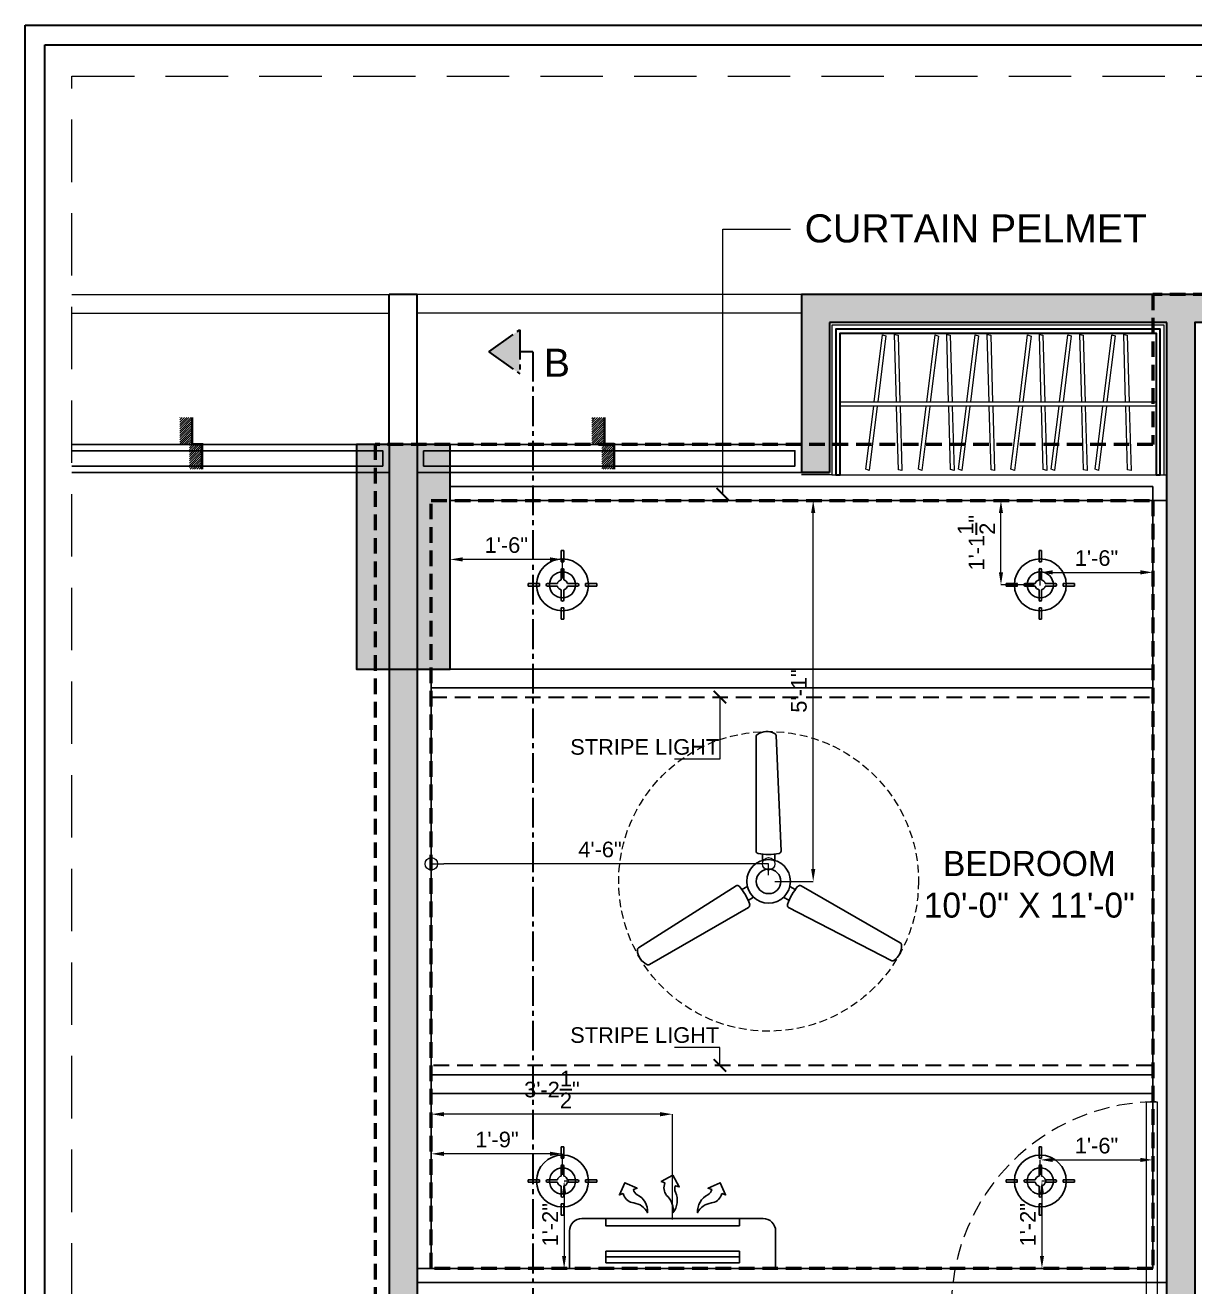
# Model space of a CAD drawing. Header units: inches. Extents: x 50354 to 53215, y -7830 to -6529.
# Drawn here: x 52225.8 to 52413, y -7434.1 to -7232 of the extents above; entities that cross this region are included whole.
import ezdxf

# ---------------------------------------------------------------- set-up
doc = ezdxf.new("R2010")
doc.units = ezdxf.units.IN
doc.header["$MEASUREMENT"] = 0
doc.header["$PDMODE"] = 2
for name, pattern in [('DASHED', [0.75, 0.5, -0.25]), ('HIDDEN', [0.375, 0.25, -0.125]), ('HIDDEN2', [0.1875, 0.125, -0.0625]), ('XR_1F_BASE PLAN$0$CENTER2', [28.575, 19.05, -3.175, 3.175, -3.175])]:
    doc.linetypes.add(name, pattern=pattern)
for name, color, linetype, lineweight in [('01_AR_furn', 32, 'Continuous', 9), ('DIM', 7, 'Continuous', 18), ('door', 251, 'Continuous', 9), ('FLOORING', 213, 'Continuous', 15), ('LVL.', 5, 'Continuous', 35), ('SK COLUMN', 7, 'Continuous', 30), ('wall', 7, 'Continuous', 30)]:
    doc.layers.add(name, color=color, linetype=linetype, lineweight=lineweight)
for name, color, linetype in [('A-ST-02 HATCH', 7, 'Continuous'), ('BEAM', 6, 'DASHED'), ('CEILING', 7, 'Continuous'), ('CILINNG', 3, 'Continuous'), ('ELE. TEXT', 7, 'Continuous'), ('ELETRICAL', 6, 'Continuous'), ('granite', 16, 'Continuous'), ('TEXT', 7, 'Continuous'), ('WINDOW', 5, 'Continuous')]:
    doc.layers.add(name, color=color, linetype=linetype)
doc.layers.add('FUNITURE', color=7, linetype='Continuous', lineweight=15, true_color=0x7d7673)
doc.styles.add('ARIAL', font='arial.ttf')
doc.styles.get("Standard").update_dxf_attribs({"font": 'ARLRDBD.TTF', "height": 3})
doc.dimstyles.new('dim01', dxfattribs={"dimtxt": 5.5, "dimasz": 4, "dimexe": 0, "dimexo": 1, "dimgap": 1, "dimtad": 1, "dimzin": 3, "dimdsep": 46, "dimlunit": 4, "dimtxsty": 'ARIAL', "dimblk": 'ARCHTICK', "dimcen": 4, "dimclrd": 250, "dimclre": 252, "dimclrt": 1, "dimadec": 0, "dimazin": 0, "dimtfac": 1, "dimtix": 1, "dimtmove": 2, "dimatfit": 3, "dimldrblk": 'ARCHTICK', "dimfxl": 1, "dimtolj": 1, "dimtzin": 0, "dimlwd": -1, "dimlwe": -1, "dimarcsym": 0})

# ---------------------------------------------------------------- blocks, each defined once
blk = doc.blocks.new('A$C8c215404')
at = {"layer": '01_AR_furn', "color": 250, "lineweight": 5}
for points in [[(-45.15, -11.02), (-43.82, -0.25), (-43.27, -0.43), (-44.58, -11.02)], [(-41.59, -11.06), (-41.9, -0.21), (-41.33, -0.32), (-41.03, -11.05)], [(-36.74, -11.04), (-35.41, -0.27), (-34.87, -0.45), (-36.18, -11.04)], [(-33.23, -11.03), (-33.54, -0.19), (-32.97, -0.29), (-32.67, -11.03)], [(-30.32, -11.02), (-28.99, -0.25), (-28.44, -0.43), (-29.75, -11.02)], [(-26.76, -11.06), (-27.07, -0.21), (-26.5, -0.32), (-26.19, -11.05)], [(-21.91, -11.04), (-20.58, -0.27), (-20.03, -0.45), (-21.34, -11.04)], [(-18.4, -11.03), (-18.71, -0.19), (-18.14, -0.29), (-17.84, -11.03)], [(-15.49, -11.02), (-14.16, -0.25), (-13.61, -0.43), (-14.92, -11.02)], [(-11.93, -11.06), (-12.24, -0.21), (-11.67, -0.32), (-11.36, -11.05)], [(-8.45, -11.02), (-7.12, -0.25), (-6.57, -0.43), (-7.88, -11.02)], [(-4.9, -11.06), (-5.2, -0.21), (-4.64, -0.32), (-4.33, -11.05)], [(-44.66, -11.71), (-45.94, -21.97), (-46.49, -21.78), (-45.23, -11.71)], [(-41.01, -11.75), (-40.71, -22), (-41.28, -21.89), (-41.57, -11.75)], [(-36.25, -11.73), (-37.53, -21.99), (-38.08, -21.8), (-36.82, -11.73)], [(-32.65, -11.72), (-32.35, -21.97), (-32.92, -21.86), (-33.22, -11.72)], [(-29.83, -11.71), (-31.11, -21.97), (-31.66, -21.78), (-30.39, -11.71)], [(-26.18, -11.75), (-25.88, -22), (-26.45, -21.89), (-26.74, -11.75)], [(-21.42, -11.73), (-22.7, -21.99), (-23.25, -21.8), (-21.99, -11.73)], [(-17.82, -11.72), (-17.52, -21.97), (-18.09, -21.86), (-18.38, -11.72)], [(-14.99, -11.71), (-16.28, -21.97), (-16.83, -21.78), (-15.56, -11.71)], [(-11.35, -11.75), (-11.05, -22), (-11.62, -21.89), (-11.91, -11.75)], [(-7.96, -11.71), (-9.24, -21.97), (-9.79, -21.78), (-8.53, -11.71)], [(-4.31, -11.75), (-4.02, -22), (-4.59, -21.89), (-4.88, -11.75)]]:
    blk.add_lwpolyline(points, dxfattribs=at)
at = {"layer": '01_AR_furn'}
blk.add_lwpolyline([(-50.62, -11.02), (0, -11.01), (0, -11.7), (-50.62, -11.71)], close=True, dxfattribs=at)
blk = doc.blocks.new('A$C429F5545')
at = {"layer": 'FLOORING', "ltscale": 20}
h = blk.add_hatch(dxfattribs=at)
h.set_pattern_fill('ANSI31', color=256)
h.set_pattern_definition([(45, (-31983.55618, 2830.83705), (-0.08838834765, 0.08838834765), [])])
h.paths.add_polyline_path([(2, 1.78), (0.01, 1.78), (0, 0.78), (1.99, 0.78), (1.99, 1)])
h.paths.add_polyline_path([(4.15, 1), (1.99, 1), (1.99, 0), (4.15, 0)])
at = {"layer": 'FLOORING', "ltscale": 20, "const_width": 0.2}
blk.add_lwpolyline([(0, 1.78), (1.99, 1.78), (1.99, 1), (4.15, 1)], dxfattribs=at)
blk = doc.blocks.new('A$C614923fe')
at = {"layer": 'door', "color": 252}
blk.add_lwpolyline([(-0.47, -0.46), (-2.22, -0.46), (-2.22, 33.44, 0.009223), (-0.47, 33.44)], format="xyb", close=True, dxfattribs=at)
at = {"layer": 'FUNITURE', "linetype": 'HIDDEN', "ltscale": 10}
blk.add_arc((-0.47, 0.47), 32.96, 90.434, 180, dxfattribs=at)
blk = doc.blocks.new('A$C0986755B')
for p, q in [((-3.21, 4.16), (-19.62, 12.7)), ((3.21, 4.16), (19.07, 13.32)), ((5.21, 0.7), (20.81, 10.64)), ((-5.21, 0.7), (-21.07, 9.86)), ((-2.39, 2.54), (-3.28, 3.05)), ((2.39, 2.54), (3.28, 3.05)), ((-3.39, 0.8), (-4.28, 1.32)), ((3.39, 0.8), (4.28, 1.32)), ((-1, -3.34), (-1, -4.36)), ((1, -3.34), (1, -4.36)), ((-2, -4.86), (-1.19, -23.34)), ((2, -4.86), (2, -23.18))]:
    blk.add_line(p, q)
at = {"linetype": 'HIDDEN2', "lineweight": 5, "ltscale": 10}
blk.add_circle((0, 0), 24, dxfattribs=at)
for radius in [3.49, 1.97]:
    blk.add_circle((0, 0), radius)
for centre, radius, start, end in [((-18.61, 10.43), 2.67, 122.7407, 184.0788), ((-19.82, 12.35), 0.4, 60, 126.1022), ((19.27, 12.97), 0.4, 53.8978, 120), ((18.34, 10.9), 2.67, 2.7407, 64.0788), ((-20.87, 10.2), 0.4, 173.8978, 240), ((20.61, 10.98), 0.4, 300, 6.1022), ((-3.41, 3.82), 0.4, 341.4807, 60), ((3.41, 3.82), 0.4, 120, 198.5193), ((-11.03, 6.37), 8.44, 318.5193, 341.4807), ((11.03, 6.37), 8.44, 198.5193, 221.4807), ((-5.01, 1.05), 0.4, 240, 318.5193), ((5.01, 1.05), 0.4, 221.4807, 300), ((-1.6, -4.86), 0.4, 101.4807, 180), ((0, -12.74), 8.44, 78.5193, 101.4807), ((1.6, -4.86), 0.4, 0, 78.5193), ((-0.79, -23.34), 0.4, 180, 246.1022), ((0.27, -21.33), 2.67, 242.7407, 304.0788), ((1.6, -23.18), 0.4, 293.8978, 0)]:
    blk.add_arc(centre, radius, start, end)
blk = doc.blocks.new('A$C5F573D35')
at = {"color": 1}
for p, q in [((-0.2, 5.48), (-0.2, 3.67)), ((0.2, 5.48), (0.2, 3.67)), ((-0.2, 2.41), (-0.2, 0.8)), ((0.2, 2.41), (0.2, 0.8)), ((-3.67, 0.2), (-5.48, 0.2)), ((-0.8, 0.2), (-2.41, 0.2)), ((2.41, 0.2), (0.8, 0.2)), ((5.48, 0.2), (3.67, 0.2)), ((-3.67, -0.2), (-5.48, -0.2)), ((-0.8, -0.2), (-2.41, -0.2)), ((-0.2, -0.8), (-0.2, -2.41)), ((0.2, -0.8), (0.2, -2.41)), ((2.41, -0.2), (0.8, -0.2)), ((5.48, -0.2), (3.67, -0.2)), ((-0.2, -3.67), (-0.2, -5.48)), ((0.2, -3.67), (0.2, -5.48))]:
    blk.add_line(p, q, dxfattribs=at)
for radius in [4.15, 2.09]:
    blk.add_circle((0, 0), radius, dxfattribs=at)
for centre, radius, start, end in [((0, 0), 5.48, 87.9033, 92.0967), ((0, 0), 3.68, 86.8732, 93.1268), ((0, 2.41), 0.201, 360, 180), ((0, 0), 5.48, 177.9033, 182.0967), ((0, 0), 3.68, 176.8732, 183.1268), ((-2.41, 0), 0.201, 90, 270), ((0, 0), 0.827, 104.0364, 165.9636), ((0, 0), 0.827, 14.0364, 75.9636), ((2.41, 0), 0.201, 270, 90), ((0, 0), 3.68, 356.8732, 3.1268), ((0, 0), 5.48, 357.9033, 2.0967), ((0, 0), 0.827, 194.0364, 255.9636), ((0, 0), 0.827, 284.0364, 345.9636), ((0, -2.41), 0.201, 180, 0), ((0, 0), 3.68, 266.8732, 273.1268), ((0, 0), 5.48, 267.9033, 272.0967)]:
    blk.add_arc(centre, radius, start, end, dxfattribs=at)
blk = doc.blocks.new('_Origin')
at = {"color": 0, "linetype": 'ByBlock', "lineweight": -2}
blk.add_line((0, 0), (-1, 0), dxfattribs=at)
blk.add_circle((0, 0), 0.5, dxfattribs=at)
blk = doc.blocks.new('*D799')
at = {"layer": 'Defpoints', "color": 0, "transparency": 16777216}
for p in [(52290.81, -7366.37), (52344.81, -7369.19), (52290.81, -7372.69)]:
    blk.add_point(p, dxfattribs=at)
at = {"layer": 'DIM', "color": 252, "transparency": 16777216}
for p, q in [((52290.81, -7371.69), (52290.81, -7366.37)), ((52344.81, -7368.19), (52344.81, -7366.37))]:
    blk.add_line(p, q, dxfattribs=at)
at = {"layer": 'DIM', "transparency": 16777216}
blk.add_line((52342.81, -7366.37), (52292.81, -7366.37), dxfattribs=at)
at = {"layer": 'DIM', "transparency": 16777216, "xscale": 2, "yscale": 2, "zscale": 2, "rotation": 180}
blk.add_blockref('_Origin', (52290.81, -7366.37), dxfattribs=at)
at = {"layer": 'DIM', "transparency": 16777216, "xscale": 2, "yscale": 2, "zscale": 2}
blk.add_blockref('_Origin', (52344.81, -7366.37), dxfattribs=at)
at = {"layer": 'DIM', "color": 1, "lineweight": 30, "transparency": 16777216, "insert": (52317.81, -7364.09), "char_height": 2.5, "attachment_point": 5, "style": 'ARIAL'}
blk.add_mtext('\\A1;4\'-6"', dxfattribs=at)
blk = doc.blocks.new('_ArchTick')
at = {"color": 0, "linetype": 'ByBlock', "const_width": 0.15}
blk.add_lwpolyline([(-0.5, -0.5), (0.5, 0.5)], dxfattribs=at)
blk = doc.blocks.new('*D800')
at = {"layer": 'Defpoints', "color": 0, "transparency": 16777216}
for p in [(52344.81, -7308.19), (52351.95, -7308.19), (52344.81, -7369.19)]:
    blk.add_point(p, dxfattribs=at)
at = {"layer": 'DIM', "color": 252, "transparency": 16777216}
for p, q in [((52345.81, -7308.19), (52351.95, -7308.19)), ((52345.81, -7369.19), (52351.95, -7369.19))]:
    blk.add_line(p, q, dxfattribs=at)
at = {"layer": 'DIM', "transparency": 16777216}
blk.add_line((52351.95, -7367.19), (52351.95, -7310.19), dxfattribs=at)
for points in [[(52351.61, -7310.19), (52352.28, -7310.19), (52351.95, -7308.19)], [(52351.61, -7367.19), (52352.28, -7367.19), (52351.95, -7369.19)]]:
    blk.add_solid(points, dxfattribs=at)
at = {"layer": 'DIM', "color": 1, "lineweight": 30, "transparency": 16777216, "insert": (52349.67, -7338.69), "char_height": 2.5, "attachment_point": 5, "rotation": 90, "style": 'ARIAL'}
blk.add_mtext('\\A1;5\'-1"', dxfattribs=at)
blk = doc.blocks.new('A$C714bed3f')
at = {"layer": 'ELETRICAL', "color": 5}
for p, q in [((5.79, 2.74), (27.21, 2.74)), ((5.79, 0.91), (5.79, 2.74)), ((27.21, 0.91), (27.21, 2.74)), ((5.79, 1.83), (27.21, 1.83)), ((5.79, 0.91), (27.21, 0.91))]:
    blk.add_line(p, q, dxfattribs=at)
at = {"layer": 'ELETRICAL', "color": 6}
for points in [[(15.28, 13.72), (14.68, 13.9), (16.54, 14.92), (17.57, 13.06), (16.96, 13.24, 0.193494), (16.96, 12.22, -0.295869), (16.54, 8.91, 0.253438), (15.73, 11.5, -0.276696), (15.19, 13.42)], [(8.59, 11.99), (8, 11.77), (8.87, 13.71), (10.81, 12.84), (10.22, 12.62, 0.193494), (10.84, 11.81, -0.295869), (12.5, 8.91, 0.253438), (10.29, 10.49, -0.276696), (8.7, 11.7)], [(24.41, 11.99), (25, 11.77), (24.13, 13.71), (22.19, 12.84), (22.78, 12.62, -0.193494), (22.16, 11.81, 0.295869), (20.5, 8.91, -0.253438), (22.71, 10.49, 0.276696), (24.3, 11.7)]]:
    blk.add_lwpolyline(points, format="xyb", close=True, dxfattribs=at)
at = {"layer": 'ELETRICAL', "color": 5}
blk.add_lwpolyline([(33, 6), (33, 0), (0, 0), (0, 6, -0.414214), (2, 8), (31, 8, -0.414214)], format="xyb", close=True, dxfattribs=at)
blk.add_lwpolyline([(5.79, 8), (5.79, 6.83), (27.21, 6.83), (27.21, 8)], close=True, dxfattribs=at)
blk = doc.blocks.new('WFEFEF')
at = {"layer": 'CEILING', "lineweight": 30, "ltscale": 5}
h = blk.add_hatch(color=5, dxfattribs=at)
h.dxf.hatch_style = 1
h.paths.add_polyline_path([(51697.76, -6630.75), (51692.83, -6627.21), (51697.76, -6627.21)])
h.paths.add_polyline_path([(51697.76, -6627.21), (51692.83, -6627.21), (51697.76, -6623.68)])
h = blk.add_hatch(color=5, dxfattribs=at)
h.dxf.hatch_style = 1
h.paths.add_polyline_path([(51697.76, -6784.01), (51692.83, -6787.54), (51697.76, -6787.54)])
h.paths.add_polyline_path([(51697.76, -6787.54), (51692.83, -6787.54), (51697.76, -6791.08)])
at = {"layer": 'CEILING', "color": 5, "linetype": 'XR_1F_BASE PLAN$0$CENTER2', "lineweight": 30, "ltscale": 0.25}
blk.add_line((51699.83, -6627.21), (51697.76, -6627.21), dxfattribs=at)
for points in [[(51692.83, -6627.21), (51697.76, -6623.68)], [(51697.76, -6623.68), (51697.76, -6630.75)], [(51699.83, -6627.21), (51699.83, -6787.54), (51692.83, -6787.54)], [(51692.83, -6627.21), (51697.76, -6630.75)], [(51692.83, -6787.54), (51697.76, -6784.01)], [(51697.76, -6791.08), (51697.76, -6784.01)], [(51692.83, -6787.54), (51697.76, -6791.08)]]:
    blk.add_lwpolyline(points, dxfattribs=at)
blk = doc.blocks.new('*D820')
at = {"layer": 'Defpoints', "color": 0, "transparency": 16777216}
for p in [(52311.81, -7417.19), (52311.81, -7431.19), (52312.07, -7431.19)]:
    blk.add_point(p, dxfattribs=at)
at = {"layer": 'DIM', "color": 252, "transparency": 16777216}
for p, q in [((52312.81, -7417.19), (52312.07, -7417.19)), ((52312.81, -7431.19), (52312.07, -7431.19))]:
    blk.add_line(p, q, dxfattribs=at)
at = {"layer": 'DIM', "transparency": 16777216}
blk.add_line((52312.07, -7419.19), (52312.07, -7429.19), dxfattribs=at)
for points in [[(52311.74, -7419.19), (52312.4, -7419.19), (52312.07, -7417.19)], [(52311.74, -7429.19), (52312.4, -7429.19), (52312.07, -7431.19)]]:
    blk.add_solid(points, dxfattribs=at)
at = {"layer": 'DIM', "color": 1, "lineweight": 30, "transparency": 16777216, "insert": (52309.82, -7424.19), "char_height": 2.5, "attachment_point": 5, "rotation": 90, "style": 'ARIAL'}
blk.add_mtext('\\A1;1\'-2"', dxfattribs=at)
blk = doc.blocks.new('*D821')
at = {"layer": 'Defpoints', "color": 0, "transparency": 16777216}
for p in [(52290.81, -7412.83), (52290.81, -7417.19), (52311.81, -7417.19)]:
    blk.add_point(p, dxfattribs=at)
at = {"layer": 'DIM', "color": 252, "transparency": 16777216}
for p, q in [((52290.81, -7416.19), (52290.81, -7412.83)), ((52311.81, -7416.19), (52311.81, -7412.83))]:
    blk.add_line(p, q, dxfattribs=at)
at = {"layer": 'DIM', "transparency": 16777216}
blk.add_line((52309.81, -7412.83), (52292.81, -7412.83), dxfattribs=at)
for points in [[(52292.81, -7412.49), (52292.81, -7413.16), (52290.81, -7412.83)], [(52309.81, -7412.49), (52309.81, -7413.16), (52311.81, -7412.83)]]:
    blk.add_solid(points, dxfattribs=at)
at = {"layer": 'DIM', "color": 1, "lineweight": 30, "transparency": 16777216, "insert": (52301.31, -7410.55), "char_height": 2.5, "attachment_point": 5, "style": 'ARIAL'}
blk.add_mtext('\\A1;1\'-9"', dxfattribs=at)
blk = doc.blocks.new('*D822')
at = {"layer": 'Defpoints', "color": 0, "transparency": 16777216}
for p in [(52388.31, -7417.19), (52388.31, -7431.19), (52388.57, -7431.19)]:
    blk.add_point(p, dxfattribs=at)
at = {"layer": 'DIM', "color": 252, "transparency": 16777216}
for p, q in [((52389.31, -7417.19), (52388.57, -7417.19)), ((52389.31, -7431.19), (52388.57, -7431.19))]:
    blk.add_line(p, q, dxfattribs=at)
at = {"layer": 'DIM', "transparency": 16777216}
blk.add_line((52388.57, -7419.19), (52388.57, -7429.19), dxfattribs=at)
for points in [[(52388.24, -7419.19), (52388.9, -7419.19), (52388.57, -7417.19)], [(52388.24, -7429.19), (52388.9, -7429.19), (52388.57, -7431.19)]]:
    blk.add_solid(points, dxfattribs=at)
at = {"layer": 'DIM', "color": 1, "lineweight": 30, "transparency": 16777216, "insert": (52386.32, -7424.19), "char_height": 2.5, "attachment_point": 5, "rotation": 90, "style": 'ARIAL'}
blk.add_mtext('\\A1;1\'-2"', dxfattribs=at)
blk = doc.blocks.new('*D823')
at = {"layer": 'Defpoints', "color": 0, "transparency": 16777216}
for p in [(52406.31, -7413.8), (52388.31, -7417.19), (52406.31, -7416.92)]:
    blk.add_point(p, dxfattribs=at)
at = {"layer": 'DIM', "color": 252, "transparency": 16777216}
for p, q in [((52388.31, -7416.19), (52388.31, -7413.8)), ((52406.31, -7415.92), (52406.31, -7413.8))]:
    blk.add_line(p, q, dxfattribs=at)
at = {"layer": 'DIM', "transparency": 16777216}
blk.add_line((52390.31, -7413.8), (52404.31, -7413.8), dxfattribs=at)
for points in [[(52390.31, -7413.47), (52390.31, -7414.14), (52388.31, -7413.8)], [(52404.31, -7413.47), (52404.31, -7414.14), (52406.31, -7413.8)]]:
    blk.add_solid(points, dxfattribs=at)
at = {"layer": 'DIM', "color": 1, "lineweight": 30, "transparency": 16777216, "insert": (52397.31, -7411.53), "char_height": 2.5, "attachment_point": 5, "style": 'ARIAL'}
blk.add_mtext('\\A1;1\'-6"', dxfattribs=at)
blk = doc.blocks.new('*D824')
at = {"layer": 'Defpoints', "color": 0, "transparency": 16777216}
for p in [(52406.31, -7319.69), (52388.31, -7322.81), (52406.31, -7322.81)]:
    blk.add_point(p, dxfattribs=at)
at = {"layer": 'DIM', "color": 252, "transparency": 16777216}
for p, q in [((52388.31, -7321.81), (52388.31, -7319.69)), ((52406.31, -7321.81), (52406.31, -7319.69))]:
    blk.add_line(p, q, dxfattribs=at)
at = {"layer": 'DIM', "transparency": 16777216}
blk.add_line((52390.31, -7319.69), (52404.31, -7319.69), dxfattribs=at)
for points in [[(52390.31, -7319.35), (52390.31, -7320.02), (52388.31, -7319.69)], [(52404.31, -7319.35), (52404.31, -7320.02), (52406.31, -7319.69)]]:
    blk.add_solid(points, dxfattribs=at)
at = {"layer": 'DIM', "color": 1, "lineweight": 30, "transparency": 16777216, "insert": (52397.31, -7317.41), "char_height": 2.5, "attachment_point": 5, "style": 'ARIAL'}
blk.add_mtext('\\A1;1\'-6"', dxfattribs=at)
blk = doc.blocks.new('*D825')
at = {"layer": 'Defpoints', "color": 0, "transparency": 16777216}
for p in [(52293.81, -7317.61), (52293.81, -7321.69), (52311.81, -7321.69)]:
    blk.add_point(p, dxfattribs=at)
at = {"layer": 'DIM', "color": 252, "transparency": 16777216}
for p, q in [((52293.81, -7320.69), (52293.81, -7317.61)), ((52311.81, -7320.69), (52311.81, -7317.61))]:
    blk.add_line(p, q, dxfattribs=at)
at = {"layer": 'DIM', "transparency": 16777216}
blk.add_line((52309.81, -7317.61), (52295.81, -7317.61), dxfattribs=at)
for points in [[(52295.81, -7317.28), (52295.81, -7317.94), (52293.81, -7317.61)], [(52309.81, -7317.28), (52309.81, -7317.94), (52311.81, -7317.61)]]:
    blk.add_solid(points, dxfattribs=at)
at = {"layer": 'DIM', "color": 1, "lineweight": 30, "transparency": 16777216, "insert": (52302.81, -7315.33), "char_height": 2.5, "attachment_point": 5, "style": 'ARIAL'}
blk.add_mtext('\\A1;1\'-6"', dxfattribs=at)
blk = doc.blocks.new('*D826')
at = {"layer": 'Defpoints', "color": 0, "transparency": 16777216}
for p in [(52382.01, -7308.19), (52388.31, -7308.19), (52388.31, -7321.69)]:
    blk.add_point(p, dxfattribs=at)
at = {"layer": 'DIM', "color": 252, "transparency": 16777216}
for p, q in [((52387.31, -7308.19), (52382.01, -7308.19)), ((52387.31, -7321.69), (52382.01, -7321.69))]:
    blk.add_line(p, q, dxfattribs=at)
at = {"layer": 'DIM', "transparency": 16777216}
blk.add_line((52382.01, -7319.69), (52382.01, -7310.19), dxfattribs=at)
for points in [[(52381.68, -7310.19), (52382.34, -7310.19), (52382.01, -7308.19)], [(52381.68, -7319.69), (52382.34, -7319.69), (52382.01, -7321.69)]]:
    blk.add_solid(points, dxfattribs=at)
at = {"layer": 'DIM', "color": 1, "lineweight": 30, "transparency": 16777216, "insert": (52378.08, -7314.94), "char_height": 2.5, "attachment_point": 5, "rotation": 90, "style": 'ARIAL'}
blk.add_mtext('\\A1;1\'-1{\\H1x;\\S1/2;}"', dxfattribs=at)
blk = doc.blocks.new('*D827')
at = {"layer": 'Defpoints', "color": 0, "transparency": 16777216}
for p in [(52290.81, -7406.48), (52290.81, -7424.36), (52329.43, -7424.36)]:
    blk.add_point(p, dxfattribs=at)
at = {"layer": 'DIM', "color": 252, "transparency": 16777216}
for p, q in [((52290.81, -7423.36), (52290.81, -7406.48)), ((52329.43, -7423.36), (52329.43, -7406.48))]:
    blk.add_line(p, q, dxfattribs=at)
at = {"layer": 'DIM', "transparency": 16777216}
blk.add_line((52327.43, -7406.48), (52292.81, -7406.48), dxfattribs=at)
for points in [[(52292.81, -7406.15), (52292.81, -7406.82), (52290.81, -7406.48)], [(52327.43, -7406.15), (52327.43, -7406.82), (52329.43, -7406.48)]]:
    blk.add_solid(points, dxfattribs=at)
at = {"layer": 'DIM', "color": 1, "lineweight": 30, "transparency": 16777216, "insert": (52310.12, -7402.53), "char_height": 2.5, "attachment_point": 5, "style": 'ARIAL'}
blk.add_mtext('\\A1;3\'-2{\\H1x;\\S1/2;}"', dxfattribs=at)

msp = doc.modelspace()

# ---------------------------------------------------------------- hatches: boundary and pattern name
at = {"layer": 'A-ST-02 HATCH', "ltscale": 5, "transparency": 33554534}
h = msp.add_hatch(color=256, dxfattribs=at)
h.dxf.hatch_style = 1
h.paths.add_polyline_path([(52413.05591, -7279.68522), (52467.05591, -7279.68522), (52467.05591, -7303.68522), (52471.55591, -7303.68522), (52471.55591, -7275.18522), (52350.05591, -7275.18522), (52350.05591, -7303.68522), (52354.55591, -7303.68522), (52354.55591, -7279.68522), (52408.55591, -7279.68522), (52408.55591, -7440.18522), (52413.05591, -7440.18522)])
h.paths.add_polyline_path([(52616.05591, -7596.68522), (52611.55591, -7596.68522), (52611.55591, -7727.18522), (52461.55591, -7727.18522), (52461.55591, -7736.18522), (52616.05591, -7736.18522)])
h.paths.add_polyline_path([(52419.55591, -7596.68522), (52415.05591, -7596.68522), (52415.05591, -7736.18522), (52419.55591, -7736.18522)])
h.paths.add_polyline_path([(52415.05591, -7649.18522), (52391.05591, -7649.18522), (52391.05591, -7653.68522), (52415.05591, -7653.68522)])
h.paths.add_polyline_path([(52415.05591, -7731.68522), (52391.05591, -7731.68522), (52391.05591, -7736.18522), (52415.05591, -7736.18522)])
h.paths.add_polyline_path([(52335.05591, -7574.68522), (52330.55591, -7574.68522), (52330.55591, -7601.18522), (52385.05591, -7601.18522), (52385.05591, -7596.68522), (52335.05591, -7596.68522)])
h.paths.add_polyline_path([(52496.05591, -7492.68522), (52537.55591, -7492.68522), (52537.55591, -7476.18522), (52533.05591, -7476.18522), (52533.05591, -7488.18522), (52453.55591, -7488.18522), (52453.55591, -7470.18522), (52449.05591, -7470.18522), (52449.05591, -7492.68522), (52491.55591, -7492.68522), (52491.55591, -7601.18522), (52496.05591, -7601.18522)])
h.paths.add_polyline_path([(52372.55591, -7435.68522), (52368.05591, -7435.68522), (52368.05591, -7488.18522), (52321.55591, -7488.18522), (52321.55591, -7492.68522), (52330.55591, -7492.68522), (52330.55591, -7517.08522), (52335.05591, -7517.08522), (52335.05591, -7492.68522), (52372.55591, -7492.68522)])
h.paths.add_polyline_path([(52338.05591, -7435.68522), (52288.55591, -7435.68522), (52288.55591, -7299.18522), (52284.05591, -7299.18522), (52284.05591, -7435.68522), (52234.55591, -7435.68522), (52234.55591, -7440.18522), (52284.05591, -7440.18522), (52284.05591, -7488.18522), (52275.05591, -7488.18522), (52275.05591, -7492.68522), (52297.55591, -7492.68522), (52297.55591, -7488.18522), (52288.55591, -7488.18522), (52288.55591, -7440.18522), (52338.05591, -7440.18522)])
h.paths.add_polyline_path([(52537.55591, -7299.18522), (52533.05591, -7299.18522), (52533.05591, -7435.68522), (52449.05591, -7435.68522), (52449.05591, -7440.18522), (52533.05591, -7440.18522), (52533.05591, -7452.18522), (52537.55591, -7452.18522), (52537.55591, -7440.18522)])
at = {"layer": 'SK COLUMN', "lineweight": 30}
h = msp.add_hatch(color=1, dxfattribs=at)
h.dxf.hatch_style = 1
h.paths.add_polyline_path([(52278.80591, -7335.18522), (52293.80591, -7335.18522), (52293.80591, -7299.18522), (52278.80591, -7299.18522)])

# ---------------------------------------------------------------- linework, layer by layer
at = {"layer": 'BEAM', "color": 240, "lineweight": 53, "ltscale": 5, "true_color": 0xed1f24}
msp.add_lwpolyline([(52265.30591, -7492.68522), (52330.55591, -7492.68522), (52330.55591, -7601.18522), (52415.05591, -7601.18522), (52415.05591, -7736.18522), (52616.05591, -7736.18522), (52616.05591, -7593.68522), (52496.05591, -7593.68522), (52496.05591, -7492.68522), (52537.55591, -7492.68522), (52537.55591, -7299.18522), (52415.30591, -7299.18522), (52415.30591, -7275.18522), (52406.30591, -7275.18522), (52406.30591, -7299.18522), (52281.80591, -7299.18522), (52281.80591, -7483.68522), (52265.30591, -7483.68522)], dxfattribs=at)
msp.add_lwpolyline([(52406.30591, -7308.18522), (52406.30591, -7431.18522), (52290.80591, -7431.18522), (52290.80591, -7308.18522)], close=True, dxfattribs=at)
at = {"layer": 'CEILING', "ltscale": 5}
msp.add_line((52365.97092, -7431.18522), (52290.80591, -7431.18522), dxfattribs=at)
for points in [[(52406.30591, -7305.93522), (52293.80591, -7305.93522), (52293.80591, -7308.18522), (52406.30591, -7308.18522), (52406.30591, -7305.93522)], [(52290.80591, -7431.18522), (52290.80591, -7335.18522), (52293.80591, -7335.18522), (52293.80591, -7308.18522), (52406.30591, -7308.18522), (52406.30591, -7431.18522)]]:
    msp.add_lwpolyline(points, close=True, dxfattribs=at)
for points in [[(52288.55591, -7433.43522), (52408.55591, -7433.43522), (52408.55591, -7308.18522), (52406.30591, -7308.18522)], [(52293.80591, -7335.18522), (52406.30591, -7335.18522)], [(52290.80591, -7338.18522), (52406.30591, -7338.18522)], [(52406.18091, -7400.18522), (52290.68091, -7400.18522)], [(52406.18091, -7403.18522), (52290.93091, -7403.18522)], [(52290.80591, -7431.18522), (52288.55591, -7431.18522)]]:
    msp.add_lwpolyline(points, dxfattribs=at)
at = {"layer": 'CILINNG', "color": 2, "linetype": 'HIDDEN', "lineweight": 30, "ltscale": 10}
for points in [[(52290.80591, -7339.68522), (52406.30591, -7339.68522)], [(52406.18091, -7398.68522), (52290.68091, -7398.68522)]]:
    msp.add_lwpolyline(points, dxfattribs=at)
at = {"layer": 'FUNITURE', "color": 0, "linetype": 'DASHED', "ltscale": 20}
msp.add_lwpolyline([(52628.82942, -7767.15601), (52233.26799, -7767.15601), (52233.26799, -7240.21791), (52628.82942, -7240.21791)], close=True, dxfattribs=at)
at = {"layer": 'FUNITURE', "ltscale": 20}
for points in [[(52408.15591, -7304.08522), (52408.15591, -7280.08522), (52354.95591, -7280.08522), (52354.95591, -7304.08522), (52350.05591, -7304.08522)], [(52354.95591, -7304.08522), (52408.55591, -7304.08522)]]:
    msp.add_lwpolyline(points, dxfattribs=at)
at = {"layer": 'granite', "lineweight": 30}
msp.add_lwpolyline([(52406.86591, -7304.08522), (52407.51591, -7304.08522), (52407.51591, -7280.72522), (52355.59591, -7280.72522), (52355.59591, -7304.08522), (52356.24591, -7304.08522), (52356.24591, -7281.37522), (52406.86591, -7281.37522)], close=True, dxfattribs=at)
at = {"layer": 'SK COLUMN', "lineweight": 30}
msp.add_lwpolyline([(52293.80591, -7299.18522), (52278.80591, -7299.18522), (52278.80591, -7335.18522), (52293.80591, -7335.18522)], close=True, dxfattribs=at)
at = {"layer": 'wall', "lineweight": 0, "ltscale": 20}
for p, q in [((52233.26799, -7275.18522), (52284.05591, -7275.18522)), ((52350.05591, -7275.18522), (52288.55591, -7275.18522)), ((52233.26799, -7278.18522), (52284.05591, -7278.18522)), ((52350.05591, -7278.18522), (52288.55591, -7278.18522))]:
    msp.add_line(p, q, dxfattribs=at)
at = {"layer": 'wall', "ltscale": 20}
for p, q in [((52284.05591, -7299.18522), (52284.05591, -7275.18522)), ((52288.55591, -7275.18522), (52284.05591, -7275.18522)), ((52288.55591, -7299.18522), (52288.55591, -7275.18522)), ((52471.55591, -7275.18522), (52350.05591, -7275.18522)), ((52350.05591, -7275.18522), (52350.05591, -7303.68522)), ((52408.55591, -7279.68522), (52354.55591, -7279.68522)), ((52354.55591, -7279.68522), (52354.55591, -7303.68522)), ((52284.05591, -7299.18522), (52284.05591, -7435.68522)), ((52288.55591, -7299.18522), (52284.05591, -7299.18522)), ((52288.55591, -7299.18522), (52288.55591, -7435.68522)), ((52354.55591, -7303.68522), (52350.05591, -7303.68522)), ((52350.05591, -7303.68522), (52354.55591, -7303.68522))]:
    msp.add_line(p, q, dxfattribs=at)
at = {"layer": 'wall', "color": 0, "lineweight": 30}
for points in [[(52225.79027, -7232.04336), (52640.70591, -7232.04336), (52640.70591, -7830.0545), (52225.79027, -7830.0545)], [(52228.92918, -7235.18226), (52637.567, -7235.18226), (52637.567, -7826.9156), (52228.92918, -7826.9156)]]:
    msp.add_lwpolyline(points, close=True, dxfattribs=at)
at = {"layer": 'wall', "ltscale": 20}
msp.add_lwpolyline([(52467.05591, -7279.68522), (52413.05591, -7279.68522), (52413.05591, -7440.18522), (52408.55591, -7440.18522), (52408.55591, -7279.68522)], dxfattribs=at)
at = {"layer": 'WINDOW'}
for points in [[(52233.26799, -7303.68522), (52284.05591, -7303.68522), (52284.05591, -7299.18522), (52233.26799, -7299.18522)], [(52233.26799, -7302.66249), (52283.03318, -7302.66249), (52283.03318, -7300.20794), (52233.26799, -7300.20794)]]:
    msp.add_lwpolyline(points, dxfattribs=at)
for points in [[(52288.55591, -7299.18522), (52350.05591, -7299.18522), (52350.05591, -7303.68522), (52288.55591, -7303.68522)], [(52289.57864, -7300.20794), (52349.03318, -7300.20794), (52349.03318, -7302.66249), (52289.57864, -7302.66249)]]:
    msp.add_lwpolyline(points, close=True, dxfattribs=at)

# ---------------------------------------------------------------- block references
at = {"layer": 'CEILING'}
msp.add_blockref('WFEFEF', (607.20726, -657.13509), dxfattribs=at)
at = {"layer": 'ELETRICAL', "ltscale": 8, "xscale": -1}
for p in [(52311.80591, -7321.68522), (52388.30591, -7321.68522), (52311.80591, -7417.18522), (52388.30591, -7417.18522)]:
    msp.add_blockref('A$C5F573D35', p, dxfattribs=at)
at = {"layer": 'ELETRICAL', "ltscale": 8, "rotation": 180}
msp.add_blockref('A$C0986755B', (52344.80591, -7369.18522), dxfattribs=at)
at = {"layer": 'ELETRICAL', "color": 5}
msp.add_blockref('A$C714bed3f', (52312.93091, -7431.18522), dxfattribs=at)
at = {"layer": 'FUNITURE', "ltscale": 20}
for name, p in [('A$C8c215404', (52406.86591, -7281.37522)), ('A$C614923fe', (52407.50591, -7437.93522))]:
    msp.add_blockref(name, p, dxfattribs=at)
at = {"layer": 'LVL.', "ltscale": 20, "xscale": -2, "yscale": 2, "zscale": 2, "rotation": 270}
for p in [(52250.52107, -7303.15759), (52316.52107, -7303.15759)]:
    msp.add_blockref('A$C429F5545', p, dxfattribs=at)

# ---------------------------------------------------------------- texts
at = {"layer": 'CEILING', "color": 5, "linetype": 'XR_1F_BASE PLAN$0$CENTER2', "lineweight": 30, "ltscale": 0.25, "insert": (52308.81476, -7283.86026), "char_height": 4.5, "attachment_point": 1}
msp.add_mtext('{\\fArial Baltic|b0|i0|c0|p34;B}', dxfattribs=at)
at = {"layer": 'ELE. TEXT', "color": 0, "ltscale": 7}
for s, insert, char_height, attachment_point in [('{\\fArial Baltic|b0|i0|c0|p34;CURTAIN PELMET}', (52350.56911, -7262.33673), 4.5, 1), ('{\\fArial Baltic|b0|i0|c0|p34; STRIPE LIGHT}', (52312.07031, -7346.40021), 2.5, 1), ('{\\fArial Baltic|b0|i0|c0|p34; STRIPE LIGHT}', (52312.07031, -7395.08897), 2.5, 7)]:
    msp.add_mtext(s, dxfattribs=dict(at, insert=insert, char_height=char_height, attachment_point=attachment_point))
at = {"layer": 'TEXT', "ltscale": 20, "insert": (52386.56004, -7369.68522), "char_height": 4, "attachment_point": 5}
msp.add_mtext_dynamic_manual_height_columns('BEDROOM \\P10\'-0" X 11\'-0"', width=36.9601878, gutter_width=1.15, heights=[0], dxfattribs=at)

# ---------------------------------------------------------------- dimensions: what is measured, and where the dimension line sits
at = {"layer": 'DIM', "color": 6, "lineweight": 30}
for base, p1, p2, picture, middle in [((52351.9474, -7308.18522), (52344.80591, -7369.18522), (52344.80591, -7308.18522), '*D800', (52349.67097, -7338.68522)), ((52382.01122, -7308.18522), (52388.30591, -7321.68522), (52388.30591, -7308.18522), '*D826', (52378.08432, -7314.93522)), ((52312.07048, -7431.18522), (52311.80591, -7417.18522), (52311.80591, -7431.18522), '*D820', (52309.81537, -7424.18522)), ((52388.57048, -7431.18522), (52388.30591, -7417.18522), (52388.30591, -7431.18522), '*D822', (52386.31537, -7424.18522))]:
    dim = msp.add_linear_dim(base=base, p1=p1, p2=p2, angle=90, dimstyle='dim01', override={"dimtxt": 2.5, "dimasz": 2, "dimdec": 1, "dimsah": 1, "dimclrd": 256, "dimfxl": 0.125}, dxfattribs=at)
    dim.commit()
    dim.dimension.update_dxf_attribs({"geometry": picture, "text_midpoint": middle})
for base, p1, p2, override, picture, middle in [((52293.80591, -7317.60905), (52311.80591, -7321.68522), (52293.80591, -7321.68522), {"dimtxt": 2.5, "dimasz": 2, "dimdec": 1, "dimsah": 1, "dimclrd": 256, "dimfxl": 0.125}, '*D825', (52302.80591, -7315.33262)), ((52406.30591, -7319.68778), (52388.30591, -7322.81022), (52406.30591, -7322.81022), {"dimtxt": 2.5, "dimasz": 2, "dimdec": 1, "dimsah": 1, "dimclrd": 256, "dimfxl": 0.125}, '*D824', (52397.30591, -7317.41134)), ((52290.80591, -7366.36991), (52344.80591, -7369.18522), (52290.80591, -7372.68522), {"dimtxt": 2.5, "dimasz": 2, "dimdec": 1, "dimblk1": 'Origin', "dimblk2": 'Origin', "dimsah": 1, "dimclrd": 256, "dimfxl": 0.125}, '*D799', (52317.80591, -7364.09347)), ((52290.80591, -7406.48212), (52329.43091, -7424.35688), (52290.80591, -7424.35688), {"dimtxt": 2.5, "dimasz": 2, "dimdec": 1, "dimsah": 1, "dimclrd": 256, "dimfxl": 0.125}, '*D827', (52310.11841, -7402.53305)), ((52290.80591, -7412.82629), (52311.80591, -7417.18522), (52290.80591, -7417.18522), {"dimtxt": 2.5, "dimasz": 2, "dimdec": 1, "dimsah": 1, "dimclrd": 256, "dimfxl": 0.125}, '*D821', (52301.30591, -7410.54986)), ((52406.30591, -7413.80191), (52388.30591, -7417.18522), (52406.30591, -7416.92435), {"dimtxt": 2.5, "dimasz": 2, "dimdec": 1, "dimsah": 1, "dimclrd": 256, "dimfxl": 0.125}, '*D823', (52397.30591, -7411.52547))]:
    dim = msp.add_linear_dim(base=base, p1=p1, p2=p2, dimstyle='dim01', override=override, dxfattribs=at)
    dim.commit()
    dim.dimension.update_dxf_attribs({"geometry": picture, "text_midpoint": middle})

# ---------------------------------------------------------------- leaders
for points in [[(52337.46944, -7307.17089), (52337.46944, -7264.68615), (52348.29893, -7264.68615)], [(52337.01744, -7339.68522), (52337.01744, -7349.62298), (52329.7464, -7349.62298)], [(52337.01744, -7398.68522), (52337.01744, -7395.80316), (52329.7464, -7395.80316)]]:
    msp.add_leader(points, dimstyle='dim01', override={"dimtxt": 2.5, "dimasz": 2, "dimdec": 1, "dimclrd": 256, "dimfxl": 0.125}, dxfattribs=at)

doc.saveas('drawing.dxf')
